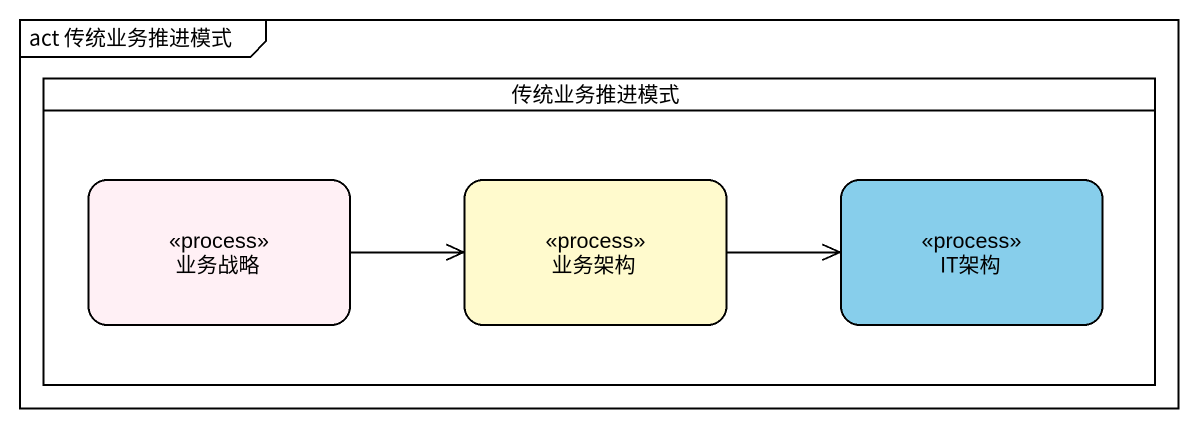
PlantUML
@startuml
mainframe act 传统业务推进模式
hide empty description
state 传统业务推进模式 <<partition>> {
  state 业务战略 <<process>> #FFF0F5
  state 业务架构 <<process>> #FFFACD
  state IT架构 <<process>> #87CEEB
}
业务战略 -right-> 业务架构
业务架构 -right-> IT架构
@enduml
